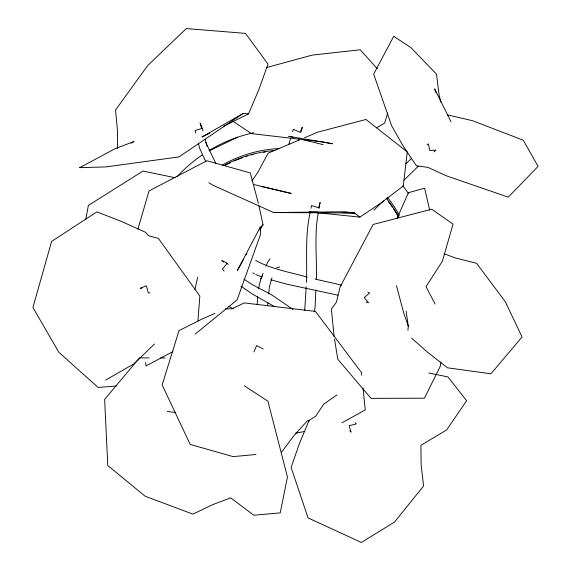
<?xml version="1.0" encoding="UTF-8"?>
<svg xmlns="http://www.w3.org/2000/svg" width="571" height="571" viewBox="0 0 571 571"><rect width="100%" height="100%" fill="white"/><g stroke="black" fill="none" stroke-linecap="round" stroke-linejoin="round"><path stroke-width="0.86" d="M117.555 148.51L117.576 131.708L115.535 109.996L147.689 65.544L186.332 28.55L245.537 33.389L267.985 64.173L258.841 89.661L248.535 113.872L223.29 126.412M315.863 290.032L315.071 307.426L314.385 311.809M316.334 279.59C317.012 257.35 314.086 234.745 318.311 212.719M304.714 310.367L306.192 286.728M306.463 282.352C307.326 259.098 304.835 235.366 310.196 212.491M257.164 304.714L257.671 296.777M197.916 320.873L199.85 296.056L158.403 238.4L148.474 235.709L145.591 232.326L121.766 221.577L96.892 211.841L51.618 241.419L32.925 307.491L58.813 352.228L98.119 387.466L116.291 386.032M407.93 330.373L408.286 326.212L406.159 311.224M267.578 305.863L267.906 302.459M268.72 293.937L269.369 287.12L271.974 277.756M440.883 362.1L440.198 366.468L424.41 398.215L370.986 398.358L337.732 359.123L334.556 339.203M319.061 208.444L320.117 202.455L318.682 207.708L311.538 205.596L311.038 208.179M85.793 219.328L88.369 205.424L142.993 171.072L175.183 177.724M194.925 289.418L197.709 277.299M258.47 288.919L260.861 278.805L263.117 273.252M298.597 140.623L299.061 138.946M300.924 132.236L302.316 127.197L300.075 132.308L293.301 129.282L292.545 131.815M137.939 229.071L149.031 190.921L206.866 160.744L250.284 172.92L258.385 203.312M288.776 144.463L290.532 138.56M387.68 112.972L384.647 123.093L376.36 127.861M266.022 266.115L267.635 262.146L270.083 258.877M253.917 351.95L256.629 345.548L263.231 349.081M396.945 218.586L408.451 192.684L424.624 188.194L429.749 210.342M260.861 278.805L262.246 275.893M258.756 205.025L263.038 224.76L260.155 227.322L237.379 270.454L243.467 259.612M246.072 254.966L246.943 253.417M259.991 230.177L263.038 224.76M251.854 181.128L257.814 172.342L268.12 153.156L299.739 139.767M281.603 452.104L294.358 435.116L307.505 420.691L309.218 420.991M228.314 264.53L227.137 263.281L222.397 269.169L224.167 271.068M404.182 179.993L418.422 166.097M373.834 210.214L383.412 200.935M154.491 343.999L133.999 363.813L105.813 380.008M405.988 163.634L411.677 158.295M433.996 151.865L435.98 150.094L429.735 150.516L428.4 143.842L427.044 144.991M195.211 334.078L237.108 299.911L260.704 233.91L260.155 227.322M336.854 394.961L323.757 404.14L315.677 416.223L309.089 420.392L299.461 443.453L291.096 467.463L308.09 517.926L361.372 542.45L394.561 522.03L423.589 485.964L421.127 464.808L420.913 445.323L446.615 429.977L466.628 400.721L447.942 376.924L428.85 372.984M248.535 113.872L243.31 113.358L178.944 156.925L105.685 166.932L79.719 167.66L115.021 148.731L134.092 141.472L131.087 143.235M317.169 212.712L359.908 217.116L381.778 202.427L403.29 186.003L407.266 151.936L365.982 119.467L317.569 132.208L304.6 137.704M243.31 113.358L201.984 136.997L209.878 133.079M342.036 422.783L365.276 409.914L363.056 388.187M172.977 351.558L145.969 365.975L145.634 362.585M209.107 150.908L237.664 137.176M214.889 313.458L202.055 319.046L179.016 330.623L162.143 384.925L190.193 444.416L233.125 456.622L256.044 454.487M79.719 167.66L81.403 167.16M202.998 130.895L202.32 128.361L195.082 130.466L195.739 133.029M266.307 67.614L312.194 55.116L360.258 49.77L377.338 68.82M276.614 267.735L279.733 267.007M295.335 433.253L304.95 431.426M141.915 288.127L140.166 288.326L146.354 285.686L148.303 292.987L149.98 292.837M225.317 308.918L231.94 308.825L244.252 302.908L315.47 311.423L361.457 372.542L361.721 375.147M208.843 182.777L213.426 185.475L273.687 212.548L345.162 211.741L354.52 213.012L359.908 217.116M149.167 357.917L139.488 357.896L104.636 399.386L107.776 465.522L145.113 496.199L192.934 514.157L212.298 504.793L230.705 497.855L253.859 515.249L280.211 512.879L287.463 476.978L267.92 401.242L244.309 385.725M160.594 357.946L164.99 357.96M273.687 212.548L354.52 213.012L342.108 212.705M318.175 212.119L309.318 211.905L311.059 212.084M167.346 411.484L175.904 412.555M337.953 295.193L287.206 284.258L270.782 279.804M314.956 279.026L341.615 285.143M447.264 114.828L472.652 120.731L523.35 140.266L538.075 166.397L508.269 197.159L446.187 175.754L427.957 167.389L416.437 165.833L403.447 146.497L391.649 125.827L373.677 74.13L393.712 36.33L410.785 47.493L436.508 74.137L439.135 95.264L440.862 102.088M261.782 186.524L291.246 193.441L253.41 184.454M293.037 137.333L288.733 136.291L332.515 143.771L322.615 141.858L251.476 133.628L233.018 121.266M302.502 139.638L323.157 144.656M307.262 277.106C289.997 272.267 271.589 269.198 255.787 260.512M366.111 302.059L368.552 302.737L364.241 297.648L369.608 292.937L367.988 292.431M261.925 277.006L255.779 274.508M444.081 253.745L455.373 257.949L476.585 263.31L505.328 301.752L522.072 336.983L490.946 373.791L447.514 367.803L426.794 351.608L411.548 338.075M228.743 306.406L233.482 308.804M227.137 263.281L221.819 260.297L223.582 262.139M252.946 272.888L254.359 273.695M243.938 279.162L251.968 284.451L271.996 295.064L292.994 309.425M240.898 286.199L252.603 294.179L274.837 306.77M349.859 430.855L351.029 432.19L349.159 425.695L356.247 423.925L355.191 422.64M435.145 304.072L426.009 286.706L442.332 261.318L453.024 224.167L431.747 209.193L373.127 224.467L340.066 287.049L336.44 302.102L331.358 309.139L334.142 336.605M451.019 121.773L434.652 88.883L436.144 92.945M205.717 142.336L215.938 163.677M205.967 162.05L199.686 148.374L198.373 143.264M202.32 128.361L200.128 123.165L201.506 128.189M408.286 326.212L403.747 313.072L396.424 285.636M205.239 139.345L207.037 146.112M224.646 165.576A128.025 125.713 16.7 0 1 230.149 162.814M234.153 161.008A128.025 125.713 16.7 0 1 242.311 157.824M245.601 156.711A128.025 125.713 16.7 0 1 247.257 156.19M251.461 154.984A128.025 125.713 16.7 0 1 253.16 154.534M263.517 152.343A128.025 125.713 16.7 0 1 265.265 152.064M388.287 201.463A128.025 125.713 16.7 0 1 392.363 207.116M393.326 208.558A128.025 125.713 16.7 0 1 398.315 216.773M224.018 165.526A128.025 125.713 16.7 0 1 275.008 150.473M386.26 198.23A128.025 125.713 16.7 0 1 398.879 217.073M222.233 165.098A128.025 125.713 16.7 0 1 279.869 148.496M387.324 197.209A128.025 125.713 16.7 0 1 399.393 215.367M177.117 176.732A147.418 144.763 16.7 0 1 202.534 154.712M209.214 150.437A147.418 144.763 16.7 0 1 253.745 132.722M402.762 185.846A147.418 144.763 16.7 0 1 408.572 193.712"/></g></svg>
